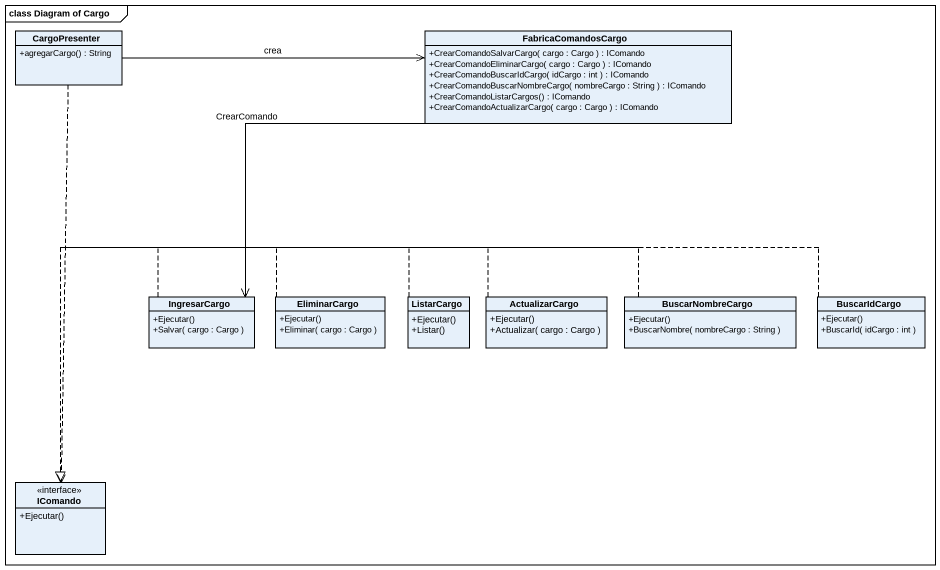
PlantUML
@startuml
mainframe class Diagram of Cargo
hide circle
hide empty members
skinparam classAttributeIconSize 0
class CargoPresenter {
  +agregarCargo() : String
}
class FabricaComandosCargo {
  +CrearComandoSalvarCargo( cargo : Cargo ) : IComando
  +CrearComandoEliminarCargo( cargo : Cargo ) : IComando
  +CrearComandoBuscarIdCargo( idCargo : int ) : IComando
  +CrearComandoBuscarNombreCargo( nombreCargo : String ) : IComando
  +CrearComandoListarCargos() : IComando
  +CrearComandoActualizarCargo( cargo : Cargo ) : IComando
}
class IngresarCargo {
  +Ejecutar()
  +Salvar( cargo : Cargo )
}
class EliminarCargo {
  +Ejecutar()
  +Eliminar( cargo : Cargo )
}
class ListarCargo {
  +Ejecutar()
  +Listar()
}
class ActualizarCargo {
  +Ejecutar()
  +Actualizar( cargo : Cargo )
}
class BuscarNombreCargo {
  +Ejecutar()
  +BuscarNombre( nombreCargo : String )
}
class BuscarIdCargo {
  +Ejecutar()
  +BuscarId( idCargo : int )
}
interface IComando {
  +Ejecutar()
}
CargoPresenter -right-> FabricaComandosCargo : crea
CargoPresenter ..> IComando
FabricaComandosCargo --> IngresarCargo : CrearComando
IngresarCargo ..|> IComando
EliminarCargo ..|> IComando
ListarCargo .left.|> IComando
ActualizarCargo .left.|> IComando
BuscarNombreCargo .left.|> IComando
BuscarIdCargo .left.|> IComando
@enduml
